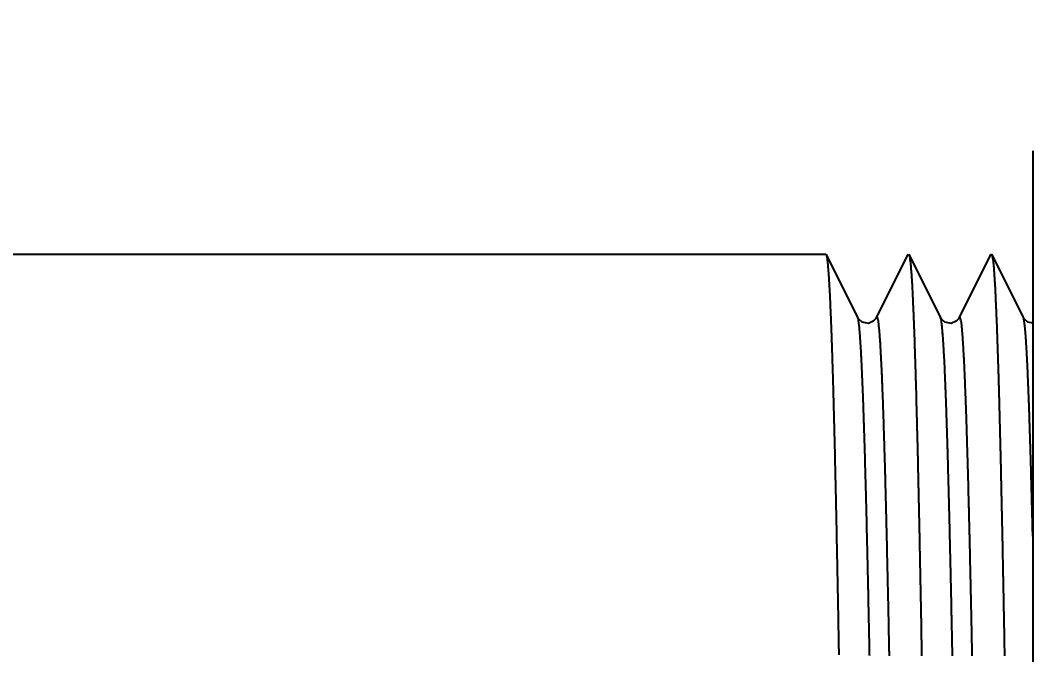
# Model space of a CAD drawing. Header units: millimetres. Extents: x 0 to 3800, y -67 to 2530.
# Drawn here: x 2267.7 to 2286.53, y 1571.91 to 1583.71 of the extents above; entities that cross this region are included whole.
import ezdxf

# ---------------------------------------------------------------- set-up
doc = ezdxf.new("R2010")
doc.units = ezdxf.units.MM
doc.layers.add('내부선 및 부속', color=4, linetype='Continuous')
doc.layers.add('치수선', color=7, linetype='Continuous')
doc.styles.add('____', font='')
doc.styles.get('____').set_extended_font_data('굴림')
doc.dimstyles.new('MSADIM', dxfattribs={"dimtxt": 33, "dimasz": 17, "dimexe": 10, "dimexo": 7.5, "dimgap": 10, "dimtad": 0, "dimtih": 1, "dimtoh": 1, "dimdec": 0, "dimzin": 1, "dimdsep": 46, "dimtxsty": '____', "dimcen": 11.25, "dimadec": 0, "dimazin": 0, "dimtfac": 1, "dimtdec": 0, "dimtix": 1, "dimtmove": 0, "dimatfit": 3, "dimfxl": 1, "dimtolj": 1, "dimtzin": 1, "dimarcsym": 0})

# ---------------------------------------------------------------- blocks, each defined once
blk = doc.blocks.new('*D52')
at = {"layer": '치수선', "color": 0, "linetype": 'Continuous', "lineweight": -2, "transparency": 16777216}
for p, q in [((2932.455, 1675.439), (2932.455, 1337.939)), ((2232.455, 1355.314), (2232.455, 1337.939)), ((2249.455, 1347.939), (2545.324, 1347.939)), ((2915.455, 1347.939), (2619.585, 1347.939))]:
    blk.add_line(p, q, dxfattribs=at)
at = {"layer": '치수선', "color": 0, "linetype": 'Continuous', "transparency": 16777216}
for points in [[(2249.455, 1350.773), (2249.455, 1345.106), (2232.455, 1347.939)], [(2915.455, 1350.773), (2915.455, 1345.106), (2932.455, 1347.939)]]:
    blk.add_solid(points, dxfattribs=at)
at = {"layer": '치수선', "color": 0, "linetype": 'Continuous', "transparency": 16777216, "insert": (2582.455, 1347.939), "char_height": 25, "attachment_point": 5, "style": '____'}
blk.add_mtext('\\A1;700', dxfattribs=at)

msp = doc.modelspace()

# ---------------------------------------------------------------- linework, layer by layer
at = {"layer": '내부선 및 부속', "linetype": 'Continuous'}
for p, q in [((2286.525, 1581.283), (2286.525, 1544.595)), ((2248.879, 1579.364), (2282.676, 1579.364)), ((2248.879, 1579.364), (2282.676, 1579.364)), ((2282.676, 1579.364), (2282.683, 1579.357)), ((2282.683, 1579.357), (2283.27, 1578.184)), ((2283.622, 1578.184), (2284.208, 1579.357)), ((2284.208, 1579.357), (2284.216, 1579.364)), ((2284.216, 1579.364), (2284.223, 1579.357)), ((2284.223, 1579.357), (2284.81, 1578.184)), ((2285.161, 1578.184), (2285.748, 1579.357)), ((2285.748, 1579.357), (2285.756, 1579.364)), ((2285.756, 1579.364), (2285.763, 1579.357)), ((2285.763, 1579.357), (2286.35, 1578.184))]:
    msp.add_line(p, q, dxfattribs=at)
at = {"layer": '내부선 및 부속', "linetype": 'Continuous', "flags": 128}
for points in [[(2282.684, 1579.356), (2282.692, 1579.332), (2282.697, 1579.305), (2282.701, 1579.279), (2282.705, 1579.253), (2282.708, 1579.227), (2282.711, 1579.201), (2282.714, 1579.175), (2282.716, 1579.149), (2282.718, 1579.122), (2282.721, 1579.096), (2282.723, 1579.07), (2282.725, 1579.044), (2282.727, 1579.017), (2282.729, 1578.991), (2282.73, 1578.965), (2282.732, 1578.938), (2282.734, 1578.912), (2282.736, 1578.886), (2282.737, 1578.86), (2282.739, 1578.833), (2282.74, 1578.807), (2282.742, 1578.781), (2282.743, 1578.754), (2282.745, 1578.728), (2282.746, 1578.702), (2282.748, 1578.675), (2282.749, 1578.649), (2282.75, 1578.623), (2282.752, 1578.596), (2282.753, 1578.57), (2282.754, 1578.544), (2282.755, 1578.517), (2282.757, 1578.491), (2282.758, 1578.465), (2282.759, 1578.438), (2282.76, 1578.412), (2282.761, 1578.386), (2282.762, 1578.359), (2282.764, 1578.333), (2282.765, 1578.307), (2282.766, 1578.281), (2282.767, 1578.254), (2282.768, 1578.228), (2282.769, 1578.202), (2282.77, 1578.175), (2282.771, 1578.149), (2282.772, 1578.123), (2282.773, 1578.096), (2282.774, 1578.07), (2282.775, 1578.044), (2282.776, 1578.017), (2282.777, 1577.991), (2282.778, 1577.965), (2282.779, 1577.938), (2282.78, 1577.912), (2282.781, 1577.886), (2282.782, 1577.859), (2282.783, 1577.833), (2282.784, 1577.807), (2282.785, 1577.78), (2282.786, 1577.754), (2282.787, 1577.728), (2282.788, 1577.701), (2282.788, 1577.675), (2282.789, 1577.649), (2282.79, 1577.622), (2282.791, 1577.596), (2282.792, 1577.57), (2282.793, 1577.543), (2282.794, 1577.517), (2282.794, 1577.49), (2282.795, 1577.464), (2282.796, 1577.438), (2282.797, 1577.411), (2282.798, 1577.385), (2282.799, 1577.359), (2282.799, 1577.332), (2282.8, 1577.306), (2282.801, 1577.28), (2282.802, 1577.253), (2282.803, 1577.227), (2282.804, 1577.201), (2282.804, 1577.174), (2282.805, 1577.148), (2282.806, 1577.122), (2282.807, 1577.095), (2282.807, 1577.069), (2282.808, 1577.043), (2282.809, 1577.016), (2282.81, 1576.99), (2282.81, 1576.964), (2282.811, 1576.937), (2282.812, 1576.911), (2282.813, 1576.885), (2282.813, 1576.858), (2282.814, 1576.832), (2282.815, 1576.806), (2282.816, 1576.779), (2282.816, 1576.753), (2282.817, 1576.727), (2282.817, 1576.727), (2282.818, 1576.7), (2282.819, 1576.674), (2282.819, 1576.648), (2282.82, 1576.621), (2282.821, 1576.595), (2282.821, 1576.569), (2282.822, 1576.542), (2282.823, 1576.516), (2282.823, 1576.49), (2282.824, 1576.463), (2282.825, 1576.437), (2282.826, 1576.411), (2282.826, 1576.384), (2282.827, 1576.358), (2282.828, 1576.332), (2282.828, 1576.305), (2282.829, 1576.279), (2282.83, 1576.253), (2282.83, 1576.226), (2282.831, 1576.2), (2282.832, 1576.173), (2282.832, 1576.147), (2282.833, 1576.121), (2282.834, 1576.094), (2282.834, 1576.068), (2282.835, 1576.042), (2282.836, 1576.015), (2282.836, 1575.989), (2282.837, 1575.963), (2282.838, 1575.936), (2282.838, 1575.91), (2282.839, 1575.884), (2282.839, 1575.857), (2282.84, 1575.831), (2282.841, 1575.805), (2282.841, 1575.778), (2282.842, 1575.752), (2282.843, 1575.726), (2282.843, 1575.699), (2282.844, 1575.673), (2282.844, 1575.647), (2282.845, 1575.62), (2282.846, 1575.594), (2282.846, 1575.568), (2282.847, 1575.541), (2282.848, 1575.515), (2282.848, 1575.489), (2282.849, 1575.462), (2282.849, 1575.436), (2282.85, 1575.41), (2282.851, 1575.383), (2282.851, 1575.357), (2282.852, 1575.33), (2282.852, 1575.304), (2282.853, 1575.278), (2282.854, 1575.251), (2282.854, 1575.225), (2282.855, 1575.199), (2282.855, 1575.172), (2282.856, 1575.146), (2282.857, 1575.12), (2282.857, 1575.093), (2282.858, 1575.067), (2282.858, 1575.041), (2282.859, 1575.014), (2282.859, 1574.988), (2282.86, 1574.962), (2282.861, 1574.935), (2282.861, 1574.909), (2282.862, 1574.883), (2282.862, 1574.856), (2282.863, 1574.83), (2282.863, 1574.804), (2282.864, 1574.777), (2282.865, 1574.751), (2282.865, 1574.725), (2282.866, 1574.698), (2282.866, 1574.672), (2282.867, 1574.646), (2282.867, 1574.619), (2282.868, 1574.593), (2282.869, 1574.567), (2282.869, 1574.54), (2282.87, 1574.514), (2282.87, 1574.487), (2282.871, 1574.461), (2282.871, 1574.435), (2282.872, 1574.408), (2282.872, 1574.382), (2282.873, 1574.356), (2282.873, 1574.329), (2282.874, 1574.303), (2282.875, 1574.277), (2282.875, 1574.25), (2282.876, 1574.224), (2282.876, 1574.198), (2282.877, 1574.171), (2282.877, 1574.145), (2282.878, 1574.119), (2282.878, 1574.092), (2282.878, 1574.092), (2282.879, 1574.066), (2282.879, 1574.04), (2282.88, 1574.013), (2282.88, 1573.987), (2282.881, 1573.961), (2282.882, 1573.934), (2282.882, 1573.908), (2282.883, 1573.882), (2282.883, 1573.855), (2282.884, 1573.829), (2282.884, 1573.802), (2282.885, 1573.776), (2282.885, 1573.75), (2282.886, 1573.723), (2282.886, 1573.697), (2282.887, 1573.671), (2282.887, 1573.644), (2282.888, 1573.618), (2282.888, 1573.592), (2282.889, 1573.565), (2282.889, 1573.539), (2282.89, 1573.513), (2282.89, 1573.486), (2282.891, 1573.46), (2282.891, 1573.434), (2282.892, 1573.407), (2282.892, 1573.381), (2282.893, 1573.355), (2282.893, 1573.328), (2282.894, 1573.302), (2282.894, 1573.276), (2282.895, 1573.249), (2282.895, 1573.223), (2282.896, 1573.197), (2282.896, 1573.17), (2282.897, 1573.144), (2282.897, 1573.117), (2282.898, 1573.091), (2282.898, 1573.065), (2282.899, 1573.038), (2282.899, 1573.012), (2282.9, 1572.986), (2282.9, 1572.959), (2282.901, 1572.933), (2282.901, 1572.907), (2282.902, 1572.88), (2282.902, 1572.854), (2282.903, 1572.828), (2282.903, 1572.801), (2282.904, 1572.775), (2282.904, 1572.749), (2282.905, 1572.722), (2282.905, 1572.696), (2282.906, 1572.67), (2282.906, 1572.643), (2282.907, 1572.617), (2282.907, 1572.591), (2282.908, 1572.564), (2282.908, 1572.538), (2282.909, 1572.512), (2282.909, 1572.485), (2282.91, 1572.459), (2282.91, 1572.432), (2282.911, 1572.406), (2282.911, 1572.38), (2282.912, 1572.353), (2282.912, 1572.327), (2282.913, 1572.301), (2282.913, 1572.274), (2282.914, 1572.248), (2282.914, 1572.222), (2282.915, 1572.195), (2282.915, 1572.169), (2282.915, 1572.143), (2282.916, 1572.116), (2282.916, 1572.09), (2282.917, 1572.064), (2282.917, 1572.037), (2282.918, 1572.011), (2282.918, 1571.985), (2282.919, 1571.958), (2282.919, 1571.932), (2282.92, 1571.906)], [(2284.223, 1579.356), (2284.233, 1579.327), (2284.238, 1579.296), (2284.243, 1579.265), (2284.247, 1579.234), (2284.25, 1579.204), (2284.254, 1579.173), (2284.257, 1579.141), (2284.259, 1579.11), (2284.262, 1579.079), (2284.264, 1579.048), (2284.267, 1579.017), (2284.269, 1578.986), (2284.271, 1578.955), (2284.273, 1578.924), (2284.275, 1578.893), (2284.277, 1578.862), (2284.279, 1578.831), (2284.281, 1578.8), (2284.282, 1578.769), (2284.284, 1578.738), (2284.286, 1578.707), (2284.287, 1578.675), (2284.289, 1578.644), (2284.29, 1578.613), (2284.292, 1578.582), (2284.294, 1578.551), (2284.295, 1578.52), (2284.296, 1578.489), (2284.298, 1578.458), (2284.299, 1578.427), (2284.301, 1578.396), (2284.302, 1578.364), (2284.303, 1578.333), (2284.305, 1578.302), (2284.306, 1578.271), (2284.307, 1578.24), (2284.309, 1578.209), (2284.31, 1578.178), (2284.311, 1578.147), (2284.312, 1578.116), (2284.314, 1578.084), (2284.315, 1578.053), (2284.316, 1578.022), (2284.317, 1577.991), (2284.318, 1577.96), (2284.319, 1577.929), (2284.32, 1577.898), (2284.322, 1577.867), (2284.323, 1577.835), (2284.324, 1577.804), (2284.325, 1577.773), (2284.326, 1577.742), (2284.327, 1577.711), (2284.328, 1577.68), (2284.329, 1577.649), (2284.33, 1577.618), (2284.331, 1577.587), (2284.332, 1577.555), (2284.333, 1577.524), (2284.334, 1577.493), (2284.335, 1577.462), (2284.336, 1577.431), (2284.337, 1577.4), (2284.338, 1577.369), (2284.339, 1577.338), (2284.34, 1577.306), (2284.341, 1577.275), (2284.342, 1577.244), (2284.343, 1577.213), (2284.344, 1577.182), (2284.345, 1577.151), (2284.346, 1577.12), (2284.347, 1577.089), (2284.348, 1577.057), (2284.348, 1577.026), (2284.349, 1576.995), (2284.35, 1576.964), (2284.351, 1576.933), (2284.352, 1576.902), (2284.353, 1576.871), (2284.354, 1576.84), (2284.355, 1576.808), (2284.356, 1576.777), (2284.356, 1576.746), (2284.357, 1576.715), (2284.358, 1576.684), (2284.359, 1576.653), (2284.36, 1576.622), (2284.361, 1576.591), (2284.361, 1576.559), (2284.362, 1576.528), (2284.363, 1576.497), (2284.364, 1576.466), (2284.365, 1576.435), (2284.366, 1576.404), (2284.366, 1576.373), (2284.367, 1576.342), (2284.368, 1576.31), (2284.369, 1576.279), (2284.37, 1576.248), (2284.37, 1576.248), (2284.37, 1576.217), (2284.371, 1576.186), (2284.372, 1576.155), (2284.373, 1576.124), (2284.373, 1576.093), (2284.374, 1576.061), (2284.375, 1576.03), (2284.376, 1575.999), (2284.377, 1575.968), (2284.377, 1575.937), (2284.378, 1575.906), (2284.379, 1575.875), (2284.38, 1575.844), (2284.38, 1575.812), (2284.381, 1575.781), (2284.382, 1575.75), (2284.383, 1575.719), (2284.383, 1575.688), (2284.384, 1575.657), (2284.385, 1575.626), (2284.386, 1575.594), (2284.386, 1575.563), (2284.387, 1575.532), (2284.388, 1575.501), (2284.388, 1575.47), (2284.389, 1575.439), (2284.39, 1575.408), (2284.391, 1575.377), (2284.391, 1575.345), (2284.392, 1575.314), (2284.393, 1575.283), (2284.393, 1575.252), (2284.394, 1575.221), (2284.395, 1575.19), (2284.395, 1575.159), (2284.396, 1575.128), (2284.397, 1575.096), (2284.398, 1575.065), (2284.398, 1575.034), (2284.399, 1575.003), (2284.4, 1574.972), (2284.4, 1574.941), (2284.401, 1574.91), (2284.402, 1574.879), (2284.402, 1574.847), (2284.403, 1574.816), (2284.404, 1574.785), (2284.404, 1574.754), (2284.405, 1574.723), (2284.406, 1574.692), (2284.406, 1574.661), (2284.407, 1574.629), (2284.408, 1574.598), (2284.408, 1574.567), (2284.409, 1574.536), (2284.41, 1574.505), (2284.41, 1574.474), (2284.411, 1574.443), (2284.412, 1574.412), (2284.412, 1574.38), (2284.413, 1574.349), (2284.414, 1574.318), (2284.414, 1574.287), (2284.415, 1574.256), (2284.415, 1574.225), (2284.416, 1574.194), (2284.417, 1574.163), (2284.417, 1574.131), (2284.418, 1574.1), (2284.419, 1574.069), (2284.419, 1574.038), (2284.42, 1574.007), (2284.421, 1573.976), (2284.421, 1573.945), (2284.422, 1573.913), (2284.422, 1573.882), (2284.423, 1573.851), (2284.424, 1573.82), (2284.424, 1573.789), (2284.425, 1573.758), (2284.426, 1573.727), (2284.426, 1573.696), (2284.427, 1573.664), (2284.427, 1573.633), (2284.428, 1573.602), (2284.429, 1573.571), (2284.429, 1573.54), (2284.43, 1573.509), (2284.43, 1573.478), (2284.431, 1573.446), (2284.432, 1573.415), (2284.432, 1573.384), (2284.433, 1573.353), (2284.433, 1573.322), (2284.434, 1573.291), (2284.435, 1573.26), (2284.435, 1573.229), (2284.436, 1573.197), (2284.436, 1573.166), (2284.437, 1573.135), (2284.437, 1573.135), (2284.438, 1573.104), (2284.438, 1573.073), (2284.439, 1573.042), (2284.439, 1573.011), (2284.44, 1572.98), (2284.441, 1572.948), (2284.441, 1572.917), (2284.442, 1572.886), (2284.442, 1572.855), (2284.443, 1572.824), (2284.443, 1572.793), (2284.444, 1572.762), (2284.445, 1572.73), (2284.445, 1572.699), (2284.446, 1572.668), (2284.446, 1572.637), (2284.447, 1572.606), (2284.448, 1572.575), (2284.448, 1572.544), (2284.449, 1572.513), (2284.449, 1572.481), (2284.45, 1572.45), (2284.45, 1572.419), (2284.451, 1572.388), (2284.452, 1572.357), (2284.452, 1572.326), (2284.453, 1572.295), (2284.453, 1572.263), (2284.454, 1572.232), (2284.454, 1572.201), (2284.455, 1572.17), (2284.455, 1572.139), (2284.456, 1572.108), (2284.457, 1572.077), (2284.457, 1572.046), (2284.458, 1572.014), (2284.458, 1571.983), (2284.459, 1571.952), (2284.459, 1571.921), (2284.46, 1571.89)], [(2285.763, 1579.356), (2285.773, 1579.327), (2285.778, 1579.296), (2285.783, 1579.265), (2285.787, 1579.234), (2285.79, 1579.204), (2285.793, 1579.173), (2285.796, 1579.141), (2285.799, 1579.11), (2285.802, 1579.079), (2285.804, 1579.048), (2285.806, 1579.017), (2285.809, 1578.986), (2285.811, 1578.955), (2285.813, 1578.924), (2285.815, 1578.893), (2285.817, 1578.862), (2285.819, 1578.831), (2285.82, 1578.8), (2285.822, 1578.769), (2285.824, 1578.738), (2285.826, 1578.707), (2285.827, 1578.675), (2285.829, 1578.644), (2285.83, 1578.613), (2285.832, 1578.582), (2285.833, 1578.551), (2285.835, 1578.52), (2285.836, 1578.489), (2285.838, 1578.458), (2285.839, 1578.427), (2285.841, 1578.396), (2285.842, 1578.364), (2285.843, 1578.333), (2285.845, 1578.302), (2285.846, 1578.271), (2285.847, 1578.24), (2285.848, 1578.209), (2285.85, 1578.178), (2285.851, 1578.147), (2285.852, 1578.116), (2285.853, 1578.084), (2285.855, 1578.053), (2285.856, 1578.022), (2285.857, 1577.991), (2285.858, 1577.96), (2285.859, 1577.929), (2285.86, 1577.898), (2285.861, 1577.867), (2285.863, 1577.835), (2285.864, 1577.804), (2285.865, 1577.773), (2285.866, 1577.742), (2285.867, 1577.711), (2285.868, 1577.68), (2285.869, 1577.649), (2285.87, 1577.618), (2285.871, 1577.587), (2285.872, 1577.555), (2285.873, 1577.524), (2285.874, 1577.493), (2285.875, 1577.462), (2285.876, 1577.431), (2285.877, 1577.4), (2285.878, 1577.369), (2285.879, 1577.338), (2285.88, 1577.306), (2285.881, 1577.275), (2285.882, 1577.244), (2285.883, 1577.213), (2285.884, 1577.182), (2285.885, 1577.151), (2285.886, 1577.12), (2285.886, 1577.089), (2285.887, 1577.057), (2285.888, 1577.026), (2285.889, 1576.995), (2285.89, 1576.964), (2285.891, 1576.933), (2285.892, 1576.902), (2285.893, 1576.871), (2285.894, 1576.84), (2285.894, 1576.808), (2285.895, 1576.777), (2285.896, 1576.746), (2285.897, 1576.715), (2285.898, 1576.684), (2285.899, 1576.653), (2285.9, 1576.622), (2285.9, 1576.591), (2285.901, 1576.559), (2285.902, 1576.528), (2285.903, 1576.497), (2285.904, 1576.466), (2285.905, 1576.435), (2285.905, 1576.404), (2285.906, 1576.373), (2285.907, 1576.342), (2285.908, 1576.31), (2285.909, 1576.279), (2285.909, 1576.248), (2285.909, 1576.248), (2285.91, 1576.217), (2285.911, 1576.186), (2285.912, 1576.155), (2285.913, 1576.124), (2285.913, 1576.093), (2285.914, 1576.061), (2285.915, 1576.03), (2285.916, 1575.999), (2285.916, 1575.968), (2285.917, 1575.937), (2285.918, 1575.906), (2285.919, 1575.875), (2285.919, 1575.844), (2285.92, 1575.812), (2285.921, 1575.781), (2285.922, 1575.75), (2285.922, 1575.719), (2285.923, 1575.688), (2285.924, 1575.657), (2285.925, 1575.626), (2285.925, 1575.594), (2285.926, 1575.563), (2285.927, 1575.532), (2285.928, 1575.501), (2285.928, 1575.47), (2285.929, 1575.439), (2285.93, 1575.408), (2285.93, 1575.377), (2285.931, 1575.345), (2285.932, 1575.314), (2285.932, 1575.283), (2285.933, 1575.252), (2285.934, 1575.221), (2285.935, 1575.19), (2285.935, 1575.159), (2285.936, 1575.128), (2285.937, 1575.096), (2285.937, 1575.065), (2285.938, 1575.034), (2285.939, 1575.003), (2285.939, 1574.972), (2285.94, 1574.941), (2285.941, 1574.91), (2285.941, 1574.879), (2285.942, 1574.847), (2285.943, 1574.816), (2285.943, 1574.785), (2285.944, 1574.754), (2285.945, 1574.723), (2285.945, 1574.692), (2285.946, 1574.661), (2285.947, 1574.629), (2285.947, 1574.598), (2285.948, 1574.567), (2285.949, 1574.536), (2285.949, 1574.505), (2285.95, 1574.474), (2285.951, 1574.443), (2285.951, 1574.412), (2285.952, 1574.38), (2285.953, 1574.349), (2285.953, 1574.318), (2285.954, 1574.287), (2285.955, 1574.256), (2285.955, 1574.225), (2285.956, 1574.194), (2285.957, 1574.163), (2285.957, 1574.131), (2285.958, 1574.1), (2285.958, 1574.069), (2285.959, 1574.038), (2285.96, 1574.007), (2285.96, 1573.976), (2285.961, 1573.945), (2285.962, 1573.913), (2285.962, 1573.882), (2285.963, 1573.851), (2285.963, 1573.82), (2285.964, 1573.789), (2285.965, 1573.758), (2285.965, 1573.727), (2285.966, 1573.696), (2285.967, 1573.664), (2285.967, 1573.633), (2285.968, 1573.602), (2285.968, 1573.571), (2285.969, 1573.54), (2285.97, 1573.509), (2285.97, 1573.478), (2285.971, 1573.446), (2285.971, 1573.415), (2285.972, 1573.384), (2285.973, 1573.353), (2285.973, 1573.322), (2285.974, 1573.291), (2285.974, 1573.26), (2285.975, 1573.229), (2285.976, 1573.197), (2285.976, 1573.166), (2285.977, 1573.135), (2285.977, 1573.135), (2285.977, 1573.104), (2285.978, 1573.073), (2285.979, 1573.042), (2285.979, 1573.011), (2285.98, 1572.98), (2285.98, 1572.948), (2285.981, 1572.917), (2285.982, 1572.886), (2285.982, 1572.855), (2285.983, 1572.824), (2285.983, 1572.793), (2285.984, 1572.762), (2285.984, 1572.73), (2285.985, 1572.699), (2285.986, 1572.668), (2285.986, 1572.637), (2285.987, 1572.606), (2285.987, 1572.575), (2285.988, 1572.544), (2285.989, 1572.513), (2285.989, 1572.481), (2285.99, 1572.45), (2285.99, 1572.419), (2285.991, 1572.388), (2285.991, 1572.357), (2285.992, 1572.326), (2285.992, 1572.295), (2285.993, 1572.263), (2285.994, 1572.232), (2285.994, 1572.201), (2285.995, 1572.17), (2285.995, 1572.139), (2285.996, 1572.108), (2285.996, 1572.077), (2285.997, 1572.046), (2285.998, 1572.014), (2285.998, 1571.983), (2285.999, 1571.952), (2285.999, 1571.921), (2286, 1571.89)], [(2283.27, 1578.184), (2283.285, 1578.16), (2283.348, 1578.105), (2283.47, 1578.08), (2283.574, 1578.126), (2283.615, 1578.172), (2283.622, 1578.184)], [(2283.494, 1571.889), (2283.493, 1571.913), (2283.493, 1571.937), (2283.492, 1571.96), (2283.492, 1571.984), (2283.491, 1572.008), (2283.491, 1572.032), (2283.491, 1572.056), (2283.49, 1572.08), (2283.49, 1572.104), (2283.489, 1572.127), (2283.489, 1572.151), (2283.488, 1572.175), (2283.488, 1572.199), (2283.487, 1572.223), (2283.487, 1572.247), (2283.486, 1572.271), (2283.486, 1572.294), (2283.485, 1572.318), (2283.485, 1572.342), (2283.484, 1572.366), (2283.484, 1572.39), (2283.483, 1572.414), (2283.483, 1572.438), (2283.482, 1572.462), (2283.482, 1572.485), (2283.481, 1572.509), (2283.481, 1572.533), (2283.48, 1572.557), (2283.48, 1572.581), (2283.479, 1572.605), (2283.479, 1572.629), (2283.478, 1572.652), (2283.478, 1572.676), (2283.477, 1572.7), (2283.477, 1572.724), (2283.476, 1572.748), (2283.476, 1572.772), (2283.475, 1572.796), (2283.475, 1572.819), (2283.474, 1572.843), (2283.474, 1572.867), (2283.473, 1572.891), (2283.473, 1572.915), (2283.472, 1572.939), (2283.472, 1572.963), (2283.471, 1572.986), (2283.471, 1573.01), (2283.47, 1573.034), (2283.47, 1573.058), (2283.469, 1573.082), (2283.469, 1573.106), (2283.468, 1573.13), (2283.468, 1573.154), (2283.467, 1573.177), (2283.467, 1573.201), (2283.466, 1573.225), (2283.466, 1573.249), (2283.465, 1573.273), (2283.465, 1573.297), (2283.464, 1573.321), (2283.464, 1573.344), (2283.463, 1573.368), (2283.462, 1573.392), (2283.462, 1573.416), (2283.461, 1573.44), (2283.461, 1573.464), (2283.46, 1573.488), (2283.46, 1573.511), (2283.459, 1573.535), (2283.459, 1573.559), (2283.458, 1573.583), (2283.458, 1573.607), (2283.457, 1573.631), (2283.457, 1573.655), (2283.456, 1573.678), (2283.456, 1573.702), (2283.455, 1573.726), (2283.454, 1573.75), (2283.454, 1573.774), (2283.453, 1573.798), (2283.453, 1573.822), (2283.452, 1573.846), (2283.452, 1573.869), (2283.451, 1573.893), (2283.451, 1573.917), (2283.451, 1573.917), (2283.45, 1573.941), (2283.45, 1573.965), (2283.449, 1573.989), (2283.448, 1574.013), (2283.448, 1574.036), (2283.447, 1574.06), (2283.447, 1574.084), (2283.446, 1574.108), (2283.446, 1574.132), (2283.445, 1574.156), (2283.444, 1574.18), (2283.444, 1574.203), (2283.443, 1574.227), (2283.443, 1574.251), (2283.442, 1574.275), (2283.442, 1574.299), (2283.441, 1574.323), (2283.44, 1574.347), (2283.44, 1574.37), (2283.439, 1574.394), (2283.439, 1574.418), (2283.438, 1574.442), (2283.438, 1574.466), (2283.437, 1574.49), (2283.436, 1574.514), (2283.436, 1574.538), (2283.435, 1574.561), (2283.435, 1574.585), (2283.434, 1574.609), (2283.433, 1574.633), (2283.433, 1574.657), (2283.432, 1574.681), (2283.432, 1574.705), (2283.431, 1574.728), (2283.43, 1574.752), (2283.43, 1574.776), (2283.429, 1574.8), (2283.429, 1574.824), (2283.428, 1574.848), (2283.427, 1574.872), (2283.427, 1574.895), (2283.426, 1574.919), (2283.426, 1574.943), (2283.425, 1574.967), (2283.424, 1574.991), (2283.424, 1575.015), (2283.423, 1575.039), (2283.422, 1575.062), (2283.422, 1575.086), (2283.421, 1575.11), (2283.42, 1575.134), (2283.42, 1575.158), (2283.419, 1575.182), (2283.419, 1575.206), (2283.418, 1575.229), (2283.417, 1575.253), (2283.417, 1575.277), (2283.416, 1575.301), (2283.415, 1575.325), (2283.415, 1575.349), (2283.414, 1575.373), (2283.413, 1575.396), (2283.413, 1575.42), (2283.412, 1575.444), (2283.411, 1575.468), (2283.411, 1575.492), (2283.41, 1575.516), (2283.409, 1575.54), (2283.409, 1575.563), (2283.408, 1575.587), (2283.407, 1575.611), (2283.407, 1575.635), (2283.406, 1575.659), (2283.405, 1575.683), (2283.404, 1575.707), (2283.404, 1575.73), (2283.403, 1575.754), (2283.402, 1575.778), (2283.402, 1575.802), (2283.401, 1575.826), (2283.4, 1575.85), (2283.399, 1575.874), (2283.399, 1575.897), (2283.398, 1575.921), (2283.397, 1575.945), (2283.397, 1575.969), (2283.396, 1575.993), (2283.395, 1576.017), (2283.394, 1576.041), (2283.394, 1576.064), (2283.393, 1576.088), (2283.392, 1576.112), (2283.391, 1576.136), (2283.391, 1576.16), (2283.39, 1576.184), (2283.389, 1576.208), (2283.388, 1576.231), (2283.387, 1576.255), (2283.387, 1576.279), (2283.386, 1576.303), (2283.386, 1576.303), (2283.385, 1576.327), (2283.384, 1576.351), (2283.383, 1576.375), (2283.383, 1576.398), (2283.382, 1576.422), (2283.381, 1576.446), (2283.38, 1576.47), (2283.379, 1576.494), (2283.378, 1576.518), (2283.378, 1576.542), (2283.377, 1576.565), (2283.376, 1576.589), (2283.375, 1576.613), (2283.374, 1576.637), (2283.373, 1576.661), (2283.372, 1576.685), (2283.372, 1576.709), (2283.371, 1576.732), (2283.37, 1576.756), (2283.369, 1576.78), (2283.368, 1576.804), (2283.367, 1576.828), (2283.366, 1576.852), (2283.365, 1576.875), (2283.364, 1576.899), (2283.363, 1576.923), (2283.362, 1576.947), (2283.361, 1576.971), (2283.36, 1576.995), (2283.359, 1577.019), (2283.358, 1577.042), (2283.357, 1577.066), (2283.356, 1577.09), (2283.355, 1577.114), (2283.354, 1577.138), (2283.353, 1577.162), (2283.352, 1577.185), (2283.351, 1577.209), (2283.35, 1577.233), (2283.349, 1577.257), (2283.348, 1577.281), (2283.347, 1577.305), (2283.345, 1577.329), (2283.344, 1577.352), (2283.343, 1577.376), (2283.342, 1577.4), (2283.341, 1577.424), (2283.339, 1577.448), (2283.338, 1577.472), (2283.337, 1577.495), (2283.336, 1577.519), (2283.334, 1577.543), (2283.333, 1577.567), (2283.332, 1577.591), (2283.33, 1577.615), (2283.329, 1577.638), (2283.327, 1577.662), (2283.326, 1577.686), (2283.324, 1577.71), (2283.323, 1577.734), (2283.321, 1577.757), (2283.32, 1577.781), (2283.318, 1577.805), (2283.316, 1577.829), (2283.314, 1577.853), (2283.312, 1577.876), (2283.31, 1577.9), (2283.308, 1577.924), (2283.306, 1577.948), (2283.304, 1577.972), (2283.302, 1577.995), (2283.3, 1578.019), (2283.297, 1578.043), (2283.294, 1578.067), (2283.291, 1578.09), (2283.287, 1578.114), (2283.283, 1578.137), (2283.278, 1578.161), (2283.27, 1578.183), (2283.27, 1578.183)], [(2283.861, 1571.888), (2283.861, 1571.911), (2283.86, 1571.935), (2283.86, 1571.959), (2283.859, 1571.983), (2283.859, 1572.007), (2283.858, 1572.031), (2283.858, 1572.055), (2283.857, 1572.078), (2283.857, 1572.102), (2283.856, 1572.126), (2283.856, 1572.15), (2283.855, 1572.174), (2283.855, 1572.198), (2283.854, 1572.222), (2283.854, 1572.245), (2283.853, 1572.269), (2283.853, 1572.293), (2283.853, 1572.317), (2283.852, 1572.341), (2283.852, 1572.365), (2283.851, 1572.389), (2283.851, 1572.412), (2283.85, 1572.436), (2283.85, 1572.46), (2283.849, 1572.484), (2283.849, 1572.508), (2283.848, 1572.532), (2283.848, 1572.556), (2283.847, 1572.58), (2283.847, 1572.603), (2283.846, 1572.627), (2283.846, 1572.651), (2283.845, 1572.675), (2283.845, 1572.699), (2283.844, 1572.723), (2283.844, 1572.747), (2283.843, 1572.77), (2283.843, 1572.794), (2283.842, 1572.818), (2283.842, 1572.842), (2283.841, 1572.866), (2283.841, 1572.89), (2283.84, 1572.914), (2283.84, 1572.937), (2283.839, 1572.961), (2283.839, 1572.985), (2283.838, 1573.009), (2283.838, 1573.033), (2283.837, 1573.057), (2283.837, 1573.081), (2283.836, 1573.105), (2283.836, 1573.128), (2283.835, 1573.152), (2283.834, 1573.176), (2283.834, 1573.2), (2283.833, 1573.224), (2283.833, 1573.248), (2283.832, 1573.272), (2283.832, 1573.295), (2283.831, 1573.319), (2283.831, 1573.343), (2283.83, 1573.367), (2283.83, 1573.391), (2283.829, 1573.415), (2283.829, 1573.439), (2283.828, 1573.462), (2283.828, 1573.486), (2283.827, 1573.51), (2283.827, 1573.534), (2283.826, 1573.558), (2283.826, 1573.582), (2283.825, 1573.606), (2283.824, 1573.629), (2283.824, 1573.653), (2283.823, 1573.677), (2283.823, 1573.701), (2283.822, 1573.725), (2283.822, 1573.749), (2283.821, 1573.773), (2283.821, 1573.797), (2283.82, 1573.82), (2283.82, 1573.844), (2283.819, 1573.868), (2283.818, 1573.892), (2283.818, 1573.916), (2283.817, 1573.94), (2283.817, 1573.94), (2283.817, 1573.964), (2283.816, 1573.987), (2283.816, 1574.011), (2283.815, 1574.035), (2283.815, 1574.059), (2283.814, 1574.083), (2283.813, 1574.107), (2283.813, 1574.131), (2283.812, 1574.154), (2283.812, 1574.178), (2283.811, 1574.202), (2283.811, 1574.226), (2283.81, 1574.25), (2283.809, 1574.274), (2283.809, 1574.298), (2283.808, 1574.321), (2283.808, 1574.345), (2283.807, 1574.369), (2283.807, 1574.393), (2283.806, 1574.417), (2283.805, 1574.441), (2283.805, 1574.465), (2283.804, 1574.488), (2283.804, 1574.512), (2283.803, 1574.536), (2283.803, 1574.56), (2283.802, 1574.584), (2283.801, 1574.608), (2283.801, 1574.632), (2283.8, 1574.656), (2283.8, 1574.679), (2283.799, 1574.703), (2283.798, 1574.727), (2283.798, 1574.751), (2283.797, 1574.775), (2283.797, 1574.799), (2283.796, 1574.823), (2283.795, 1574.846), (2283.795, 1574.87), (2283.794, 1574.894), (2283.793, 1574.918), (2283.793, 1574.942), (2283.792, 1574.966), (2283.792, 1574.99), (2283.791, 1575.013), (2283.79, 1575.037), (2283.79, 1575.061), (2283.789, 1575.085), (2283.788, 1575.109), (2283.788, 1575.133), (2283.787, 1575.157), (2283.786, 1575.18), (2283.786, 1575.204), (2283.785, 1575.228), (2283.785, 1575.252), (2283.784, 1575.276), (2283.783, 1575.3), (2283.783, 1575.324), (2283.782, 1575.347), (2283.781, 1575.371), (2283.781, 1575.395), (2283.78, 1575.419), (2283.779, 1575.443), (2283.779, 1575.467), (2283.778, 1575.491), (2283.777, 1575.514), (2283.777, 1575.538), (2283.776, 1575.562), (2283.775, 1575.586), (2283.775, 1575.61), (2283.774, 1575.634), (2283.773, 1575.658), (2283.772, 1575.681), (2283.772, 1575.705), (2283.771, 1575.729), (2283.77, 1575.753), (2283.77, 1575.777), (2283.769, 1575.801), (2283.768, 1575.825), (2283.767, 1575.848), (2283.767, 1575.872), (2283.766, 1575.896), (2283.765, 1575.92), (2283.765, 1575.944), (2283.764, 1575.968), (2283.763, 1575.992), (2283.762, 1576.015), (2283.762, 1576.039), (2283.761, 1576.063), (2283.76, 1576.087), (2283.759, 1576.111), (2283.759, 1576.135), (2283.758, 1576.159), (2283.757, 1576.182), (2283.756, 1576.206), (2283.756, 1576.23), (2283.755, 1576.254), (2283.754, 1576.278), (2283.753, 1576.302), (2283.752, 1576.326), (2283.752, 1576.326), (2283.752, 1576.349), (2283.751, 1576.373), (2283.75, 1576.397), (2283.749, 1576.421), (2283.748, 1576.445), (2283.747, 1576.469), (2283.747, 1576.493), (2283.746, 1576.516), (2283.745, 1576.54), (2283.744, 1576.564), (2283.743, 1576.588), (2283.742, 1576.612), (2283.742, 1576.636), (2283.741, 1576.66), (2283.74, 1576.683), (2283.739, 1576.707), (2283.738, 1576.731), (2283.737, 1576.755), (2283.736, 1576.779), (2283.735, 1576.803), (2283.734, 1576.826), (2283.733, 1576.85), (2283.732, 1576.874), (2283.732, 1576.898), (2283.731, 1576.922), (2283.73, 1576.946), (2283.729, 1576.97), (2283.728, 1576.993), (2283.727, 1577.017), (2283.726, 1577.041), (2283.725, 1577.065), (2283.724, 1577.089), (2283.723, 1577.113), (2283.722, 1577.136), (2283.72, 1577.16), (2283.719, 1577.184), (2283.718, 1577.208), (2283.717, 1577.232), (2283.716, 1577.256), (2283.715, 1577.28), (2283.714, 1577.303), (2283.713, 1577.327), (2283.712, 1577.351), (2283.71, 1577.375), (2283.709, 1577.399), (2283.708, 1577.423), (2283.707, 1577.446), (2283.706, 1577.47), (2283.704, 1577.494), (2283.703, 1577.518), (2283.702, 1577.542), (2283.7, 1577.566), (2283.699, 1577.589), (2283.698, 1577.613), (2283.696, 1577.637), (2283.695, 1577.661), (2283.693, 1577.685), (2283.692, 1577.709), (2283.69, 1577.732), (2283.689, 1577.756), (2283.687, 1577.78), (2283.685, 1577.804), (2283.683, 1577.828), (2283.682, 1577.851), (2283.68, 1577.875), (2283.678, 1577.899), (2283.676, 1577.923), (2283.674, 1577.947), (2283.672, 1577.97), (2283.669, 1577.994), (2283.667, 1578.018), (2283.664, 1578.042), (2283.661, 1578.065), (2283.658, 1578.089), (2283.655, 1578.112), (2283.651, 1578.136), (2283.646, 1578.159), (2283.639, 1578.182), (2283.622, 1578.183), (2283.622, 1578.183)], [(2284.81, 1578.184), (2284.824, 1578.16), (2284.887, 1578.105), (2285.01, 1578.08), (2285.114, 1578.126), (2285.155, 1578.172), (2285.161, 1578.184)], [(2285.034, 1571.889), (2285.033, 1571.913), (2285.033, 1571.937), (2285.032, 1571.96), (2285.032, 1571.984), (2285.031, 1572.008), (2285.031, 1572.032), (2285.03, 1572.056), (2285.03, 1572.08), (2285.029, 1572.104), (2285.029, 1572.127), (2285.028, 1572.151), (2285.028, 1572.175), (2285.027, 1572.199), (2285.027, 1572.223), (2285.027, 1572.247), (2285.026, 1572.271), (2285.026, 1572.294), (2285.025, 1572.318), (2285.025, 1572.342), (2285.024, 1572.366), (2285.024, 1572.39), (2285.023, 1572.414), (2285.023, 1572.438), (2285.022, 1572.462), (2285.022, 1572.485), (2285.021, 1572.509), (2285.021, 1572.533), (2285.02, 1572.557), (2285.02, 1572.581), (2285.019, 1572.605), (2285.019, 1572.629), (2285.018, 1572.652), (2285.018, 1572.676), (2285.017, 1572.7), (2285.017, 1572.724), (2285.016, 1572.748), (2285.016, 1572.772), (2285.015, 1572.796), (2285.015, 1572.819), (2285.014, 1572.843), (2285.014, 1572.867), (2285.013, 1572.891), (2285.013, 1572.915), (2285.012, 1572.939), (2285.012, 1572.963), (2285.011, 1572.987), (2285.011, 1573.01), (2285.01, 1573.034), (2285.01, 1573.058), (2285.009, 1573.082), (2285.009, 1573.106), (2285.008, 1573.13), (2285.008, 1573.154), (2285.007, 1573.177), (2285.006, 1573.201), (2285.006, 1573.225), (2285.005, 1573.249), (2285.005, 1573.273), (2285.004, 1573.297), (2285.004, 1573.321), (2285.003, 1573.344), (2285.003, 1573.368), (2285.002, 1573.392), (2285.002, 1573.416), (2285.001, 1573.44), (2285.001, 1573.464), (2285, 1573.488), (2285, 1573.511), (2284.999, 1573.535), (2284.999, 1573.559), (2284.998, 1573.583), (2284.998, 1573.607), (2284.997, 1573.631), (2284.996, 1573.655), (2284.996, 1573.679), (2284.995, 1573.702), (2284.995, 1573.726), (2284.994, 1573.75), (2284.994, 1573.774), (2284.993, 1573.798), (2284.993, 1573.822), (2284.992, 1573.846), (2284.992, 1573.869), (2284.991, 1573.893), (2284.99, 1573.917), (2284.99, 1573.917), (2284.99, 1573.941), (2284.989, 1573.965), (2284.989, 1573.989), (2284.988, 1574.013), (2284.988, 1574.036), (2284.987, 1574.06), (2284.987, 1574.084), (2284.986, 1574.108), (2284.985, 1574.132), (2284.985, 1574.156), (2284.984, 1574.18), (2284.984, 1574.203), (2284.983, 1574.227), (2284.983, 1574.251), (2284.982, 1574.275), (2284.981, 1574.299), (2284.981, 1574.323), (2284.98, 1574.347), (2284.98, 1574.37), (2284.979, 1574.394), (2284.979, 1574.418), (2284.978, 1574.442), (2284.977, 1574.466), (2284.977, 1574.49), (2284.976, 1574.514), (2284.976, 1574.538), (2284.975, 1574.561), (2284.974, 1574.585), (2284.974, 1574.609), (2284.973, 1574.633), (2284.973, 1574.657), (2284.972, 1574.681), (2284.971, 1574.705), (2284.971, 1574.728), (2284.97, 1574.752), (2284.97, 1574.776), (2284.969, 1574.8), (2284.968, 1574.824), (2284.968, 1574.848), (2284.967, 1574.872), (2284.967, 1574.895), (2284.966, 1574.919), (2284.965, 1574.943), (2284.965, 1574.967), (2284.964, 1574.991), (2284.963, 1575.015), (2284.963, 1575.039), (2284.962, 1575.062), (2284.962, 1575.086), (2284.961, 1575.11), (2284.96, 1575.134), (2284.96, 1575.158), (2284.959, 1575.182), (2284.958, 1575.206), (2284.958, 1575.229), (2284.957, 1575.253), (2284.956, 1575.277), (2284.956, 1575.301), (2284.955, 1575.325), (2284.954, 1575.349), (2284.954, 1575.373), (2284.953, 1575.396), (2284.952, 1575.42), (2284.952, 1575.444), (2284.951, 1575.468), (2284.95, 1575.492), (2284.95, 1575.516), (2284.949, 1575.54), (2284.948, 1575.563), (2284.948, 1575.587), (2284.947, 1575.611), (2284.946, 1575.635), (2284.946, 1575.659), (2284.945, 1575.683), (2284.944, 1575.707), (2284.944, 1575.73), (2284.943, 1575.754), (2284.942, 1575.778), (2284.941, 1575.802), (2284.941, 1575.826), (2284.94, 1575.85), (2284.939, 1575.874), (2284.939, 1575.897), (2284.938, 1575.921), (2284.937, 1575.945), (2284.936, 1575.969), (2284.936, 1575.993), (2284.935, 1576.017), (2284.934, 1576.041), (2284.933, 1576.064), (2284.933, 1576.088), (2284.932, 1576.112), (2284.931, 1576.136), (2284.93, 1576.16), (2284.93, 1576.184), (2284.929, 1576.208), (2284.928, 1576.231), (2284.927, 1576.255), (2284.926, 1576.279), (2284.926, 1576.303), (2284.926, 1576.303), (2284.925, 1576.327), (2284.924, 1576.351), (2284.923, 1576.375), (2284.922, 1576.398), (2284.922, 1576.422), (2284.921, 1576.446), (2284.92, 1576.47), (2284.919, 1576.494), (2284.918, 1576.518), (2284.917, 1576.542), (2284.917, 1576.565), (2284.916, 1576.589), (2284.915, 1576.613), (2284.914, 1576.637), (2284.913, 1576.661), (2284.912, 1576.685), (2284.911, 1576.709), (2284.91, 1576.732), (2284.91, 1576.756), (2284.909, 1576.78), (2284.908, 1576.804), (2284.907, 1576.828), (2284.906, 1576.852), (2284.905, 1576.876), (2284.904, 1576.899), (2284.903, 1576.923), (2284.902, 1576.947), (2284.901, 1576.971), (2284.9, 1576.995), (2284.899, 1577.019), (2284.898, 1577.042), (2284.897, 1577.066), (2284.896, 1577.09), (2284.895, 1577.114), (2284.894, 1577.138), (2284.893, 1577.162), (2284.892, 1577.186), (2284.891, 1577.209), (2284.89, 1577.233), (2284.889, 1577.257), (2284.888, 1577.281), (2284.886, 1577.305), (2284.885, 1577.329), (2284.884, 1577.352), (2284.883, 1577.376), (2284.882, 1577.4), (2284.88, 1577.424), (2284.879, 1577.448), (2284.878, 1577.472), (2284.877, 1577.495), (2284.875, 1577.519), (2284.874, 1577.543), (2284.873, 1577.567), (2284.871, 1577.591), (2284.87, 1577.615), (2284.869, 1577.638), (2284.867, 1577.662), (2284.866, 1577.686), (2284.864, 1577.71), (2284.863, 1577.734), (2284.861, 1577.758), (2284.859, 1577.781), (2284.858, 1577.805), (2284.856, 1577.829), (2284.854, 1577.853), (2284.852, 1577.877), (2284.85, 1577.9), (2284.848, 1577.924), (2284.846, 1577.948), (2284.844, 1577.972), (2284.842, 1577.995), (2284.839, 1578.019), (2284.837, 1578.043), (2284.834, 1578.067), (2284.831, 1578.09), (2284.827, 1578.114), (2284.823, 1578.137), (2284.818, 1578.161), (2284.81, 1578.183), (2284.81, 1578.183)], [(2285.401, 1571.888), (2285.401, 1571.911), (2285.4, 1571.935), (2285.4, 1571.959), (2285.399, 1571.983), (2285.399, 1572.007), (2285.398, 1572.031), (2285.398, 1572.055), (2285.397, 1572.078), (2285.397, 1572.102), (2285.396, 1572.126), (2285.396, 1572.15), (2285.395, 1572.174), (2285.395, 1572.198), (2285.394, 1572.222), (2285.394, 1572.245), (2285.393, 1572.269), (2285.393, 1572.293), (2285.392, 1572.317), (2285.392, 1572.341), (2285.391, 1572.365), (2285.391, 1572.389), (2285.39, 1572.413), (2285.39, 1572.436), (2285.389, 1572.46), (2285.389, 1572.484), (2285.388, 1572.508), (2285.388, 1572.532), (2285.387, 1572.556), (2285.387, 1572.58), (2285.386, 1572.603), (2285.386, 1572.627), (2285.385, 1572.651), (2285.385, 1572.675), (2285.384, 1572.699), (2285.384, 1572.723), (2285.383, 1572.747), (2285.383, 1572.77), (2285.382, 1572.794), (2285.382, 1572.818), (2285.381, 1572.842), (2285.381, 1572.866), (2285.38, 1572.89), (2285.38, 1572.914), (2285.379, 1572.938), (2285.379, 1572.961), (2285.378, 1572.985), (2285.378, 1573.009), (2285.377, 1573.033), (2285.377, 1573.057), (2285.376, 1573.081), (2285.376, 1573.105), (2285.375, 1573.128), (2285.375, 1573.152), (2285.374, 1573.176), (2285.374, 1573.2), (2285.373, 1573.224), (2285.373, 1573.248), (2285.372, 1573.272), (2285.372, 1573.295), (2285.371, 1573.319), (2285.371, 1573.343), (2285.37, 1573.367), (2285.37, 1573.391), (2285.369, 1573.415), (2285.369, 1573.439), (2285.368, 1573.462), (2285.367, 1573.486), (2285.367, 1573.51), (2285.366, 1573.534), (2285.366, 1573.558), (2285.365, 1573.582), (2285.365, 1573.606), (2285.364, 1573.63), (2285.364, 1573.653), (2285.363, 1573.677), (2285.363, 1573.701), (2285.362, 1573.725), (2285.362, 1573.749), (2285.361, 1573.773), (2285.36, 1573.797), (2285.36, 1573.82), (2285.359, 1573.844), (2285.359, 1573.868), (2285.358, 1573.892), (2285.358, 1573.916), (2285.357, 1573.94), (2285.357, 1573.94), (2285.357, 1573.964), (2285.356, 1573.987), (2285.356, 1574.011), (2285.355, 1574.035), (2285.354, 1574.059), (2285.354, 1574.083), (2285.353, 1574.107), (2285.353, 1574.131), (2285.352, 1574.154), (2285.352, 1574.178), (2285.351, 1574.202), (2285.35, 1574.226), (2285.35, 1574.25), (2285.349, 1574.274), (2285.349, 1574.298), (2285.348, 1574.321), (2285.348, 1574.345), (2285.347, 1574.369), (2285.346, 1574.393), (2285.346, 1574.417), (2285.345, 1574.441), (2285.345, 1574.465), (2285.344, 1574.489), (2285.344, 1574.512), (2285.343, 1574.536), (2285.342, 1574.56), (2285.342, 1574.584), (2285.341, 1574.608), (2285.341, 1574.632), (2285.34, 1574.656), (2285.339, 1574.679), (2285.339, 1574.703), (2285.338, 1574.727), (2285.338, 1574.751), (2285.337, 1574.775), (2285.336, 1574.799), (2285.336, 1574.823), (2285.335, 1574.846), (2285.334, 1574.87), (2285.334, 1574.894), (2285.333, 1574.918), (2285.333, 1574.942), (2285.332, 1574.966), (2285.331, 1574.99), (2285.331, 1575.013), (2285.33, 1575.037), (2285.329, 1575.061), (2285.329, 1575.085), (2285.328, 1575.109), (2285.328, 1575.133), (2285.327, 1575.157), (2285.326, 1575.18), (2285.326, 1575.204), (2285.325, 1575.228), (2285.324, 1575.252), (2285.324, 1575.276), (2285.323, 1575.3), (2285.322, 1575.324), (2285.322, 1575.347), (2285.321, 1575.371), (2285.32, 1575.395), (2285.32, 1575.419), (2285.319, 1575.443), (2285.318, 1575.467), (2285.318, 1575.491), (2285.317, 1575.514), (2285.316, 1575.538), (2285.316, 1575.562), (2285.315, 1575.586), (2285.314, 1575.61), (2285.314, 1575.634), (2285.313, 1575.658), (2285.312, 1575.681), (2285.312, 1575.705), (2285.311, 1575.729), (2285.31, 1575.753), (2285.309, 1575.777), (2285.309, 1575.801), (2285.308, 1575.825), (2285.307, 1575.848), (2285.307, 1575.872), (2285.306, 1575.896), (2285.305, 1575.92), (2285.304, 1575.944), (2285.304, 1575.968), (2285.303, 1575.992), (2285.302, 1576.015), (2285.301, 1576.039), (2285.301, 1576.063), (2285.3, 1576.087), (2285.299, 1576.111), (2285.298, 1576.135), (2285.298, 1576.159), (2285.297, 1576.182), (2285.296, 1576.206), (2285.295, 1576.23), (2285.295, 1576.254), (2285.294, 1576.278), (2285.293, 1576.302), (2285.292, 1576.326), (2285.292, 1576.326), (2285.291, 1576.349), (2285.291, 1576.373), (2285.29, 1576.397), (2285.289, 1576.421), (2285.288, 1576.445), (2285.287, 1576.469), (2285.286, 1576.493), (2285.286, 1576.516), (2285.285, 1576.54), (2285.284, 1576.564), (2285.283, 1576.588), (2285.282, 1576.612), (2285.281, 1576.636), (2285.28, 1576.66), (2285.28, 1576.683), (2285.279, 1576.707), (2285.278, 1576.731), (2285.277, 1576.755), (2285.276, 1576.779), (2285.275, 1576.803), (2285.274, 1576.827), (2285.273, 1576.85), (2285.272, 1576.874), (2285.271, 1576.898), (2285.27, 1576.922), (2285.269, 1576.946), (2285.268, 1576.97), (2285.267, 1576.993), (2285.266, 1577.017), (2285.265, 1577.041), (2285.264, 1577.065), (2285.263, 1577.089), (2285.262, 1577.113), (2285.261, 1577.137), (2285.26, 1577.16), (2285.259, 1577.184), (2285.258, 1577.208), (2285.257, 1577.232), (2285.256, 1577.256), (2285.255, 1577.28), (2285.254, 1577.303), (2285.253, 1577.327), (2285.251, 1577.351), (2285.25, 1577.375), (2285.249, 1577.399), (2285.248, 1577.423), (2285.247, 1577.446), (2285.245, 1577.47), (2285.244, 1577.494), (2285.243, 1577.518), (2285.241, 1577.542), (2285.24, 1577.566), (2285.239, 1577.589), (2285.237, 1577.613), (2285.236, 1577.637), (2285.234, 1577.661), (2285.233, 1577.685), (2285.231, 1577.709), (2285.23, 1577.732), (2285.228, 1577.756), (2285.227, 1577.78), (2285.225, 1577.804), (2285.223, 1577.828), (2285.222, 1577.851), (2285.22, 1577.875), (2285.218, 1577.899), (2285.216, 1577.923), (2285.214, 1577.947), (2285.211, 1577.97), (2285.209, 1577.994), (2285.207, 1578.018), (2285.204, 1578.042), (2285.201, 1578.065), (2285.198, 1578.089), (2285.195, 1578.113), (2285.191, 1578.136), (2285.185, 1578.159), (2285.178, 1578.182), (2285.162, 1578.183), (2285.162, 1578.183)], [(2286.35, 1578.184), (2286.364, 1578.16), (2286.427, 1578.105), (2286.525, 1578.085)], [(2286.526, 1574.114), (2286.525, 1574.124), (2286.525, 1574.133), (2286.525, 1574.142), (2286.525, 1574.151), (2286.525, 1574.16), (2286.524, 1574.169), (2286.524, 1574.178), (2286.524, 1574.188), (2286.524, 1574.197), (2286.523, 1574.206), (2286.523, 1574.215), (2286.523, 1574.224), (2286.523, 1574.233), (2286.523, 1574.242), (2286.522, 1574.251), (2286.522, 1574.261), (2286.522, 1574.27), (2286.522, 1574.279), (2286.522, 1574.288), (2286.521, 1574.297), (2286.521, 1574.306), (2286.521, 1574.315), (2286.521, 1574.325), (2286.52, 1574.334), (2286.52, 1574.343), (2286.52, 1574.352), (2286.52, 1574.361), (2286.52, 1574.37), (2286.519, 1574.379), (2286.519, 1574.388), (2286.519, 1574.398), (2286.519, 1574.407), (2286.518, 1574.416), (2286.518, 1574.425), (2286.518, 1574.434), (2286.518, 1574.443), (2286.518, 1574.452), (2286.517, 1574.462), (2286.517, 1574.471), (2286.517, 1574.48), (2286.517, 1574.489), (2286.516, 1574.498), (2286.516, 1574.507), (2286.516, 1574.516), (2286.516, 1574.525), (2286.516, 1574.535), (2286.515, 1574.544), (2286.515, 1574.553), (2286.515, 1574.562), (2286.515, 1574.571), (2286.514, 1574.58), (2286.514, 1574.589), (2286.514, 1574.599), (2286.514, 1574.608), (2286.513, 1574.617), (2286.513, 1574.626), (2286.513, 1574.635), (2286.513, 1574.644), (2286.513, 1574.653), (2286.512, 1574.662), (2286.512, 1574.672), (2286.512, 1574.681), (2286.512, 1574.69), (2286.511, 1574.699), (2286.511, 1574.708), (2286.511, 1574.717), (2286.511, 1574.726), (2286.51, 1574.736), (2286.51, 1574.745), (2286.51, 1574.754), (2286.51, 1574.763), (2286.51, 1574.772), (2286.509, 1574.781), (2286.509, 1574.79), (2286.509, 1574.799), (2286.509, 1574.809), (2286.508, 1574.818), (2286.508, 1574.827), (2286.508, 1574.836), (2286.508, 1574.845), (2286.507, 1574.854), (2286.507, 1574.863), (2286.507, 1574.873), (2286.507, 1574.882), (2286.507, 1574.891), (2286.506, 1574.9), (2286.506, 1574.909), (2286.506, 1574.918), (2286.506, 1574.927), (2286.505, 1574.936), (2286.505, 1574.946), (2286.505, 1574.955), (2286.505, 1574.964), (2286.504, 1574.973), (2286.504, 1574.982), (2286.504, 1574.991), (2286.504, 1575), (2286.503, 1575.01), (2286.503, 1575.019), (2286.503, 1575.019), (2286.503, 1575.028), (2286.503, 1575.037), (2286.502, 1575.046), (2286.502, 1575.055), (2286.502, 1575.064), (2286.502, 1575.073), (2286.501, 1575.083), (2286.501, 1575.092), (2286.501, 1575.101), (2286.501, 1575.11), (2286.501, 1575.119), (2286.5, 1575.128), (2286.5, 1575.137), (2286.5, 1575.147), (2286.5, 1575.156), (2286.499, 1575.165), (2286.499, 1575.174), (2286.499, 1575.183), (2286.499, 1575.192), (2286.498, 1575.201), (2286.498, 1575.211), (2286.498, 1575.22), (2286.498, 1575.229), (2286.497, 1575.238), (2286.497, 1575.247), (2286.497, 1575.256), (2286.497, 1575.265), (2286.496, 1575.274), (2286.496, 1575.284), (2286.496, 1575.293), (2286.496, 1575.302), (2286.495, 1575.311), (2286.495, 1575.32), (2286.495, 1575.329), (2286.495, 1575.338), (2286.494, 1575.348), (2286.494, 1575.357), (2286.494, 1575.366), (2286.494, 1575.375), (2286.493, 1575.384), (2286.493, 1575.393), (2286.493, 1575.402), (2286.493, 1575.411), (2286.492, 1575.421), (2286.492, 1575.43), (2286.492, 1575.439), (2286.492, 1575.448), (2286.491, 1575.457), (2286.491, 1575.466), (2286.491, 1575.475), (2286.49, 1575.485), (2286.49, 1575.494), (2286.49, 1575.503), (2286.49, 1575.512), (2286.489, 1575.521), (2286.489, 1575.53), (2286.489, 1575.539), (2286.489, 1575.548), (2286.488, 1575.558), (2286.488, 1575.567), (2286.488, 1575.576), (2286.488, 1575.585), (2286.487, 1575.594), (2286.487, 1575.603), (2286.487, 1575.612), (2286.487, 1575.621), (2286.486, 1575.631), (2286.486, 1575.64), (2286.486, 1575.649), (2286.486, 1575.658), (2286.485, 1575.667), (2286.485, 1575.676), (2286.485, 1575.685), (2286.484, 1575.695), (2286.484, 1575.704), (2286.484, 1575.713), (2286.484, 1575.722), (2286.483, 1575.731), (2286.483, 1575.74), (2286.483, 1575.749), (2286.483, 1575.758), (2286.482, 1575.768), (2286.482, 1575.777), (2286.482, 1575.786), (2286.481, 1575.795), (2286.481, 1575.804), (2286.481, 1575.813), (2286.481, 1575.822), (2286.48, 1575.832), (2286.48, 1575.841), (2286.48, 1575.85), (2286.48, 1575.859), (2286.479, 1575.868), (2286.479, 1575.877), (2286.479, 1575.886), (2286.478, 1575.895), (2286.478, 1575.905), (2286.478, 1575.914), (2286.478, 1575.923), (2286.477, 1575.932), (2286.477, 1575.932), (2286.477, 1575.941), (2286.477, 1575.95), (2286.476, 1575.959), (2286.476, 1575.969), (2286.476, 1575.978), (2286.476, 1575.987), (2286.475, 1575.996), (2286.475, 1576.005), (2286.475, 1576.014), (2286.474, 1576.023), (2286.474, 1576.032), (2286.474, 1576.042), (2286.474, 1576.051), (2286.473, 1576.06), (2286.473, 1576.069), (2286.473, 1576.078), (2286.472, 1576.087), (2286.472, 1576.096), (2286.472, 1576.106), (2286.472, 1576.115), (2286.471, 1576.124), (2286.471, 1576.133), (2286.471, 1576.142), (2286.47, 1576.151), (2286.47, 1576.16), (2286.47, 1576.169), (2286.47, 1576.179), (2286.469, 1576.188), (2286.469, 1576.197), (2286.469, 1576.206), (2286.468, 1576.215), (2286.468, 1576.224), (2286.468, 1576.233), (2286.467, 1576.243), (2286.467, 1576.252), (2286.467, 1576.261), (2286.467, 1576.27), (2286.466, 1576.279), (2286.466, 1576.288), (2286.466, 1576.297), (2286.465, 1576.306), (2286.465, 1576.316), (2286.465, 1576.325), (2286.464, 1576.334), (2286.464, 1576.343), (2286.464, 1576.352), (2286.464, 1576.361), (2286.463, 1576.37), (2286.463, 1576.379), (2286.463, 1576.389), (2286.462, 1576.398), (2286.462, 1576.407), (2286.462, 1576.416), (2286.461, 1576.425), (2286.461, 1576.434), (2286.461, 1576.443), (2286.46, 1576.453), (2286.46, 1576.462), (2286.46, 1576.471), (2286.459, 1576.48), (2286.459, 1576.489), (2286.459, 1576.498), (2286.458, 1576.507), (2286.458, 1576.516), (2286.458, 1576.526), (2286.458, 1576.535), (2286.457, 1576.544), (2286.457, 1576.553), (2286.457, 1576.562), (2286.456, 1576.571), (2286.456, 1576.58), (2286.456, 1576.59), (2286.455, 1576.599), (2286.455, 1576.608), (2286.455, 1576.617), (2286.454, 1576.626), (2286.454, 1576.635), (2286.454, 1576.644), (2286.453, 1576.653), (2286.453, 1576.663), (2286.453, 1576.672), (2286.452, 1576.681), (2286.452, 1576.69), (2286.452, 1576.699), (2286.451, 1576.708), (2286.451, 1576.717), (2286.451, 1576.726), (2286.45, 1576.736), (2286.45, 1576.745), (2286.449, 1576.754), (2286.449, 1576.763), (2286.449, 1576.772), (2286.448, 1576.781), (2286.448, 1576.79), (2286.448, 1576.8), (2286.447, 1576.809), (2286.447, 1576.818), (2286.447, 1576.827), (2286.446, 1576.836), (2286.446, 1576.845), (2286.446, 1576.845), (2286.446, 1576.854), (2286.445, 1576.863), (2286.445, 1576.873), (2286.445, 1576.882), (2286.444, 1576.891), (2286.444, 1576.9), (2286.443, 1576.909), (2286.443, 1576.918), (2286.443, 1576.927), (2286.442, 1576.936), (2286.442, 1576.946), (2286.442, 1576.955), (2286.441, 1576.964), (2286.441, 1576.973), (2286.44, 1576.982), (2286.44, 1576.991), (2286.44, 1577), (2286.439, 1577.009), (2286.439, 1577.019), (2286.439, 1577.028), (2286.438, 1577.037), (2286.438, 1577.046), (2286.437, 1577.055), (2286.437, 1577.064), (2286.437, 1577.073), (2286.436, 1577.083), (2286.436, 1577.092), (2286.435, 1577.101), (2286.435, 1577.11), (2286.435, 1577.119), (2286.434, 1577.128), (2286.434, 1577.137), (2286.433, 1577.146), (2286.433, 1577.156), (2286.433, 1577.165), (2286.432, 1577.174), (2286.432, 1577.183), (2286.431, 1577.192), (2286.431, 1577.201), (2286.431, 1577.21), (2286.43, 1577.219), (2286.43, 1577.229), (2286.429, 1577.238), (2286.429, 1577.247), (2286.429, 1577.256), (2286.428, 1577.265), (2286.428, 1577.274), (2286.427, 1577.283), (2286.427, 1577.292), (2286.426, 1577.302), (2286.426, 1577.311), (2286.425, 1577.32), (2286.425, 1577.329), (2286.425, 1577.338), (2286.424, 1577.347), (2286.424, 1577.356), (2286.423, 1577.365), (2286.423, 1577.375), (2286.422, 1577.384), (2286.422, 1577.393), (2286.421, 1577.402), (2286.421, 1577.411), (2286.42, 1577.42), (2286.42, 1577.429), (2286.42, 1577.438), (2286.419, 1577.448), (2286.419, 1577.457), (2286.418, 1577.466), (2286.418, 1577.475), (2286.417, 1577.484), (2286.417, 1577.493), (2286.416, 1577.502), (2286.416, 1577.511), (2286.415, 1577.521), (2286.415, 1577.53), (2286.414, 1577.539), (2286.414, 1577.548), (2286.413, 1577.557), (2286.413, 1577.566), (2286.412, 1577.575), (2286.412, 1577.584), (2286.411, 1577.594), (2286.411, 1577.603), (2286.41, 1577.612), (2286.409, 1577.621), (2286.409, 1577.63), (2286.408, 1577.639), (2286.408, 1577.648), (2286.407, 1577.657), (2286.407, 1577.667), (2286.406, 1577.676), (2286.406, 1577.685), (2286.405, 1577.694), (2286.404, 1577.703), (2286.404, 1577.712), (2286.403, 1577.721), (2286.403, 1577.73), (2286.402, 1577.739), (2286.401, 1577.749), (2286.401, 1577.758), (2286.401, 1577.758), (2286.4, 1577.767), (2286.4, 1577.776), (2286.399, 1577.785), (2286.398, 1577.794), (2286.398, 1577.803), (2286.397, 1577.812), (2286.396, 1577.822), (2286.396, 1577.831), (2286.395, 1577.84), (2286.394, 1577.849), (2286.394, 1577.858), (2286.393, 1577.867), (2286.392, 1577.876), (2286.391, 1577.885), (2286.391, 1577.894), (2286.39, 1577.903), (2286.389, 1577.913), (2286.388, 1577.922), (2286.388, 1577.931), (2286.387, 1577.94), (2286.386, 1577.949), (2286.385, 1577.958), (2286.384, 1577.967), (2286.383, 1577.976), (2286.383, 1577.985), (2286.382, 1577.994), (2286.381, 1578.004), (2286.38, 1578.013), (2286.379, 1578.022), (2286.378, 1578.031), (2286.377, 1578.04), (2286.376, 1578.049), (2286.375, 1578.058), (2286.374, 1578.067), (2286.372, 1578.076), (2286.371, 1578.085), (2286.37, 1578.094), (2286.368, 1578.103), (2286.367, 1578.112), (2286.366, 1578.121), (2286.364, 1578.13), (2286.362, 1578.139), (2286.361, 1578.148), (2286.359, 1578.157), (2286.357, 1578.166), (2286.354, 1578.175), (2286.35, 1578.183), (2286.35, 1578.183)]]:
    msp.add_lwpolyline(points, dxfattribs=at)

# ---------------------------------------------------------------- dimensions: what is measured, and where the dimension line sits
at = {"layer": '치수선', "linetype": 'Continuous'}
dim = msp.add_linear_dim(base=(2232.455, 1347.939), p1=(2932.455, 1682.939), p2=(2232.455, 1362.814), dimstyle='MSADIM', override={"dimtxt": 25}, dxfattribs=at)
dim.commit()
dim.dimension.update_dxf_attribs({"geometry": '*D52', "text_midpoint": (2582.455, 1347.939)})

doc.saveas('drawing.dxf')
